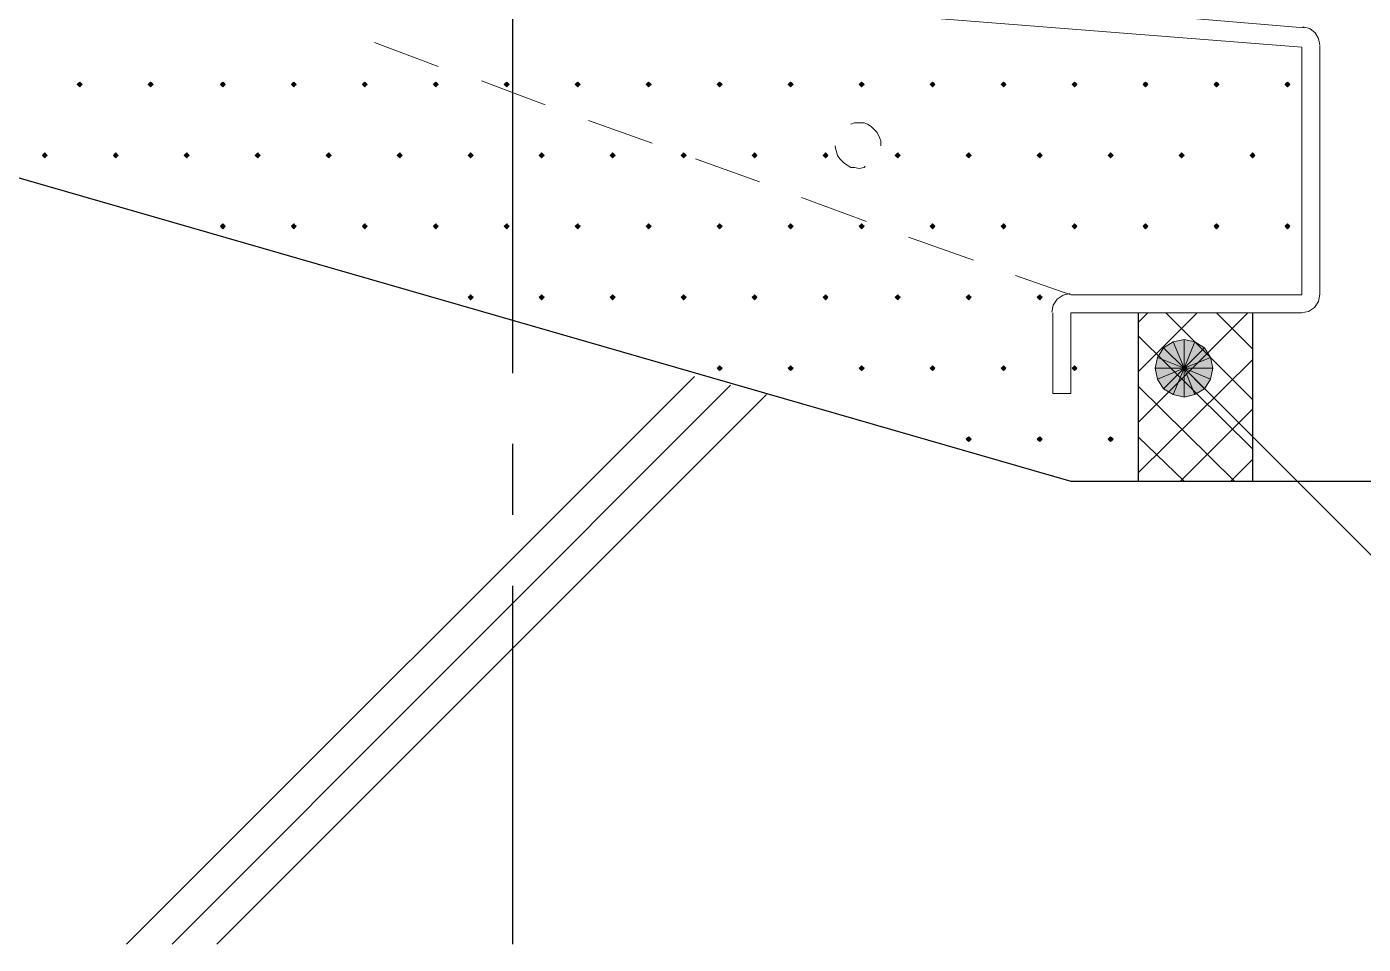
# Model space of a CAD drawing. Header units: millimetres. Extents: x 0 to 420, y 0 to 297.
# Drawn here: x 132.74 to 156.25, y 50.36 to 66.51 of the extents above; entities that cross this region are included whole.
import ezdxf

# ---------------------------------------------------------------- set-up
doc = ezdxf.new("R2010")
doc.units = ezdxf.units.MM

msp = doc.modelspace()

# ---------------------------------------------------------------- hatches: boundary and pattern name
for points in [[(133.668, 65.532), (133.646, 65.511), (133.625, 65.49), (133.646, 65.469), (133.668, 65.447), (133.689, 65.469), (133.71, 65.49), (133.689, 65.511), (133.668, 65.532)], [(134.916, 65.532), (134.895, 65.511), (134.874, 65.49), (134.895, 65.469), (134.916, 65.447), (134.938, 65.469), (134.959, 65.49), (134.938, 65.511), (134.916, 65.532)], [(136.186, 65.532), (136.165, 65.511), (136.144, 65.49), (136.165, 65.469), (136.186, 65.447), (136.208, 65.469), (136.229, 65.49), (136.208, 65.511), (136.186, 65.532)], [(137.435, 65.532), (137.414, 65.511), (137.393, 65.49), (137.414, 65.469), (137.435, 65.447), (137.456, 65.469), (137.478, 65.49), (137.456, 65.511), (137.435, 65.532)], [(138.684, 65.532), (138.663, 65.511), (138.642, 65.49), (138.663, 65.469), (138.684, 65.447), (138.705, 65.469), (138.726, 65.49), (138.705, 65.511), (138.684, 65.532)], [(139.933, 65.532), (139.912, 65.511), (139.891, 65.49), (139.912, 65.469), (139.933, 65.447), (139.954, 65.469), (139.975, 65.49), (139.954, 65.511), (139.933, 65.532)], [(141.182, 65.532), (141.161, 65.511), (141.139, 65.49), (141.161, 65.469), (141.182, 65.447), (141.203, 65.469), (141.224, 65.49), (141.203, 65.511), (141.182, 65.532)], [(142.43, 65.532), (142.409, 65.511), (142.388, 65.49), (142.409, 65.469), (142.43, 65.447), (142.452, 65.469), (142.473, 65.49), (142.452, 65.511), (142.43, 65.532)], [(143.679, 65.532), (143.658, 65.511), (143.637, 65.49), (143.658, 65.469), (143.679, 65.447), (143.701, 65.469), (143.722, 65.49), (143.701, 65.511), (143.679, 65.532)], [(144.928, 65.532), (144.907, 65.511), (144.886, 65.49), (144.907, 65.469), (144.928, 65.447), (144.949, 65.469), (144.971, 65.49), (144.949, 65.511), (144.928, 65.532)], [(146.177, 65.532), (146.156, 65.511), (146.135, 65.49), (146.156, 65.469), (146.177, 65.447), (146.198, 65.469), (146.219, 65.49), (146.198, 65.511), (146.177, 65.532)], [(147.426, 65.532), (147.405, 65.511), (147.384, 65.49), (147.405, 65.469), (147.426, 65.447), (147.447, 65.469), (147.468, 65.49), (147.447, 65.511), (147.426, 65.532)], [(148.675, 65.532), (148.654, 65.511), (148.632, 65.49), (148.654, 65.469), (148.675, 65.447), (148.696, 65.469), (148.717, 65.49), (148.696, 65.511), (148.675, 65.532)], [(149.924, 65.532), (149.902, 65.511), (149.881, 65.49), (149.902, 65.469), (149.924, 65.447), (149.945, 65.469), (149.966, 65.49), (149.945, 65.511), (149.924, 65.532)], [(151.172, 65.532), (151.151, 65.511), (151.13, 65.49), (151.151, 65.469), (151.172, 65.447), (151.194, 65.469), (151.215, 65.49), (151.194, 65.511), (151.172, 65.532)], [(152.421, 65.532), (152.4, 65.511), (152.379, 65.49), (152.4, 65.469), (152.421, 65.447), (152.442, 65.469), (152.463, 65.49), (152.442, 65.511), (152.421, 65.532)], [(153.67, 65.532), (153.649, 65.511), (153.628, 65.49), (153.649, 65.469), (153.67, 65.447), (153.691, 65.469), (153.712, 65.49), (153.691, 65.511), (153.67, 65.532)], [(154.919, 65.532), (154.898, 65.511), (154.877, 65.49), (154.898, 65.469), (154.919, 65.447), (154.94, 65.469), (154.961, 65.49), (154.94, 65.511), (154.919, 65.532)], [(133.054, 64.283), (133.033, 64.262), (133.011, 64.241), (133.033, 64.22), (133.054, 64.198), (133.075, 64.22), (133.096, 64.241), (133.075, 64.262), (133.054, 64.283)], [(134.303, 64.283), (134.281, 64.262), (134.26, 64.241), (134.281, 64.22), (134.303, 64.198), (134.324, 64.22), (134.345, 64.241), (134.324, 64.262), (134.303, 64.283)], [(135.551, 64.283), (135.53, 64.262), (135.509, 64.241), (135.53, 64.22), (135.551, 64.198), (135.572, 64.22), (135.594, 64.241), (135.572, 64.262), (135.551, 64.283)], [(136.8, 64.283), (136.779, 64.262), (136.758, 64.241), (136.779, 64.22), (136.8, 64.198), (136.821, 64.22), (136.843, 64.241), (136.821, 64.262), (136.8, 64.283)], [(138.049, 64.283), (138.028, 64.262), (138.007, 64.241), (138.028, 64.22), (138.049, 64.198), (138.07, 64.22), (138.091, 64.241), (138.07, 64.262), (138.049, 64.283)], [(139.298, 64.283), (139.277, 64.262), (139.255, 64.241), (139.277, 64.22), (139.298, 64.198), (139.319, 64.22), (139.34, 64.241), (139.319, 64.262), (139.298, 64.283)], [(140.547, 64.283), (140.526, 64.262), (140.504, 64.241), (140.526, 64.22), (140.547, 64.198), (140.568, 64.22), (140.589, 64.241), (140.568, 64.262), (140.547, 64.283)], [(141.796, 64.283), (141.774, 64.262), (141.753, 64.241), (141.774, 64.22), (141.796, 64.198), (141.817, 64.22), (141.838, 64.241), (141.817, 64.262), (141.796, 64.283)], [(143.044, 64.283), (143.023, 64.262), (143.002, 64.241), (143.023, 64.22), (143.044, 64.198), (143.066, 64.22), (143.087, 64.241), (143.066, 64.262), (143.044, 64.283)], [(144.293, 64.283), (144.272, 64.262), (144.251, 64.241), (144.272, 64.22), (144.293, 64.198), (144.314, 64.22), (144.336, 64.241), (144.314, 64.262), (144.293, 64.283)], [(145.542, 64.283), (145.521, 64.262), (145.5, 64.241), (145.521, 64.22), (145.542, 64.198), (145.563, 64.22), (145.584, 64.241), (145.563, 64.262), (145.542, 64.283)], [(146.791, 64.283), (146.77, 64.262), (146.749, 64.241), (146.77, 64.22), (146.791, 64.198), (146.812, 64.22), (146.833, 64.241), (146.812, 64.262), (146.791, 64.283)], [(148.061, 64.283), (148.04, 64.262), (148.019, 64.241), (148.04, 64.22), (148.061, 64.198), (148.082, 64.22), (148.103, 64.241), (148.082, 64.262), (148.061, 64.283)], [(149.31, 64.283), (149.288, 64.262), (149.267, 64.241), (149.288, 64.22), (149.31, 64.198), (149.331, 64.22), (149.352, 64.241), (149.331, 64.262), (149.31, 64.283)], [(150.559, 64.283), (150.537, 64.262), (150.516, 64.241), (150.537, 64.22), (150.559, 64.198), (150.58, 64.22), (150.601, 64.241), (150.58, 64.262), (150.559, 64.283)], [(151.807, 64.283), (151.786, 64.262), (151.765, 64.241), (151.786, 64.22), (151.807, 64.198), (151.829, 64.22), (151.85, 64.241), (151.829, 64.262), (151.807, 64.283)], [(153.056, 64.283), (153.035, 64.262), (153.014, 64.241), (153.035, 64.22), (153.056, 64.198), (153.077, 64.22), (153.099, 64.241), (153.077, 64.262), (153.056, 64.283)], [(154.305, 64.283), (154.284, 64.262), (154.263, 64.241), (154.284, 64.22), (154.305, 64.198), (154.326, 64.22), (154.347, 64.241), (154.326, 64.262), (154.305, 64.283)], [(136.186, 63.034), (136.165, 63.013), (136.144, 62.992), (136.165, 62.971), (136.186, 62.95), (136.208, 62.971), (136.229, 62.992), (136.208, 63.013), (136.186, 63.034)], [(137.435, 63.034), (137.414, 63.013), (137.393, 62.992), (137.414, 62.971), (137.435, 62.95), (137.456, 62.971), (137.478, 62.992), (137.456, 63.013), (137.435, 63.034)], [(138.684, 63.034), (138.663, 63.013), (138.642, 62.992), (138.663, 62.971), (138.684, 62.95), (138.705, 62.971), (138.726, 62.992), (138.705, 63.013), (138.684, 63.034)], [(139.933, 63.034), (139.912, 63.013), (139.891, 62.992), (139.912, 62.971), (139.933, 62.95), (139.954, 62.971), (139.975, 62.992), (139.954, 63.013), (139.933, 63.034)], [(141.182, 63.034), (141.161, 63.013), (141.139, 62.992), (141.161, 62.971), (141.182, 62.95), (141.203, 62.971), (141.224, 62.992), (141.203, 63.013), (141.182, 63.034)], [(142.43, 63.034), (142.409, 63.013), (142.388, 62.992), (142.409, 62.971), (142.43, 62.95), (142.452, 62.971), (142.473, 62.992), (142.452, 63.013), (142.43, 63.034)], [(143.679, 63.034), (143.658, 63.013), (143.637, 62.992), (143.658, 62.971), (143.679, 62.95), (143.701, 62.971), (143.722, 62.992), (143.701, 63.013), (143.679, 63.034)], [(144.928, 63.034), (144.907, 63.013), (144.886, 62.992), (144.907, 62.971), (144.928, 62.95), (144.949, 62.971), (144.971, 62.992), (144.949, 63.013), (144.928, 63.034)], [(146.177, 63.034), (146.156, 63.013), (146.135, 62.992), (146.156, 62.971), (146.177, 62.95), (146.198, 62.971), (146.219, 62.992), (146.198, 63.013), (146.177, 63.034)], [(147.426, 63.034), (147.405, 63.013), (147.384, 62.992), (147.405, 62.971), (147.426, 62.95), (147.447, 62.971), (147.468, 62.992), (147.447, 63.013), (147.426, 63.034)], [(148.675, 63.034), (148.654, 63.013), (148.632, 62.992), (148.654, 62.971), (148.675, 62.95), (148.696, 62.971), (148.717, 62.992), (148.696, 63.013), (148.675, 63.034)], [(149.924, 63.034), (149.902, 63.013), (149.881, 62.992), (149.902, 62.971), (149.924, 62.95), (149.945, 62.971), (149.966, 62.992), (149.945, 63.013), (149.924, 63.034)], [(151.172, 63.034), (151.151, 63.013), (151.13, 62.992), (151.151, 62.971), (151.172, 62.95), (151.194, 62.971), (151.215, 62.992), (151.194, 63.013), (151.172, 63.034)], [(152.421, 63.034), (152.4, 63.013), (152.379, 62.992), (152.4, 62.971), (152.421, 62.95), (152.442, 62.971), (152.463, 62.992), (152.442, 63.013), (152.421, 63.034)], [(153.67, 63.034), (153.649, 63.013), (153.628, 62.992), (153.649, 62.971), (153.67, 62.95), (153.691, 62.971), (153.712, 62.992), (153.691, 63.013), (153.67, 63.034)], [(154.919, 63.034), (154.898, 63.013), (154.877, 62.992), (154.898, 62.971), (154.919, 62.95), (154.94, 62.971), (154.961, 62.992), (154.94, 63.013), (154.919, 63.034)], [(140.547, 61.786), (140.526, 61.764), (140.504, 61.743), (140.526, 61.722), (140.547, 61.701), (140.568, 61.722), (140.589, 61.743), (140.568, 61.764), (140.547, 61.786)], [(141.796, 61.786), (141.774, 61.764), (141.753, 61.743), (141.774, 61.722), (141.796, 61.701), (141.817, 61.722), (141.838, 61.743), (141.817, 61.764), (141.796, 61.786)], [(143.044, 61.786), (143.023, 61.764), (143.002, 61.743), (143.023, 61.722), (143.044, 61.701), (143.066, 61.722), (143.087, 61.743), (143.066, 61.764), (143.044, 61.786)], [(144.293, 61.786), (144.272, 61.764), (144.251, 61.743), (144.272, 61.722), (144.293, 61.701), (144.314, 61.722), (144.336, 61.743), (144.314, 61.764), (144.293, 61.786)], [(145.542, 61.786), (145.521, 61.764), (145.5, 61.743), (145.521, 61.722), (145.542, 61.701), (145.563, 61.722), (145.584, 61.743), (145.563, 61.764), (145.542, 61.786)], [(146.791, 61.786), (146.77, 61.764), (146.749, 61.743), (146.77, 61.722), (146.791, 61.701), (146.812, 61.722), (146.833, 61.743), (146.812, 61.764), (146.791, 61.786)], [(148.061, 61.786), (148.04, 61.764), (148.019, 61.743), (148.04, 61.722), (148.061, 61.701), (148.082, 61.722), (148.103, 61.743), (148.082, 61.764), (148.061, 61.786)], [(149.31, 61.786), (149.288, 61.764), (149.267, 61.743), (149.288, 61.722), (149.31, 61.701), (149.331, 61.722), (149.352, 61.743), (149.331, 61.764), (149.31, 61.786)], [(150.559, 61.786), (150.537, 61.764), (150.516, 61.743), (150.537, 61.722), (150.559, 61.701), (150.58, 61.722), (150.601, 61.743), (150.58, 61.764), (150.559, 61.786)], [(153.564, 60.685), (153.458, 60.854), (153.099, 60.494), (153.564, 60.685)], [(144.928, 60.537), (144.907, 60.515), (144.886, 60.494), (144.907, 60.473), (144.928, 60.452), (144.949, 60.473), (144.971, 60.494), (144.949, 60.515), (144.928, 60.537)], [(146.177, 60.537), (146.156, 60.515), (146.135, 60.494), (146.156, 60.473), (146.177, 60.452), (146.198, 60.473), (146.219, 60.494), (146.198, 60.515), (146.177, 60.537)], [(147.426, 60.537), (147.405, 60.515), (147.384, 60.494), (147.405, 60.473), (147.426, 60.452), (147.447, 60.473), (147.468, 60.494), (147.447, 60.515), (147.426, 60.537)], [(148.675, 60.537), (148.654, 60.515), (148.632, 60.494), (148.654, 60.473), (148.675, 60.452), (148.696, 60.473), (148.717, 60.494), (148.696, 60.515), (148.675, 60.537)], [(149.924, 60.537), (149.902, 60.515), (149.881, 60.494), (149.902, 60.473), (149.924, 60.452), (149.945, 60.473), (149.966, 60.494), (149.945, 60.515), (149.924, 60.537)], [(151.172, 60.537), (151.151, 60.515), (151.13, 60.494), (151.151, 60.473), (151.172, 60.452), (151.194, 60.473), (151.215, 60.494), (151.194, 60.515), (151.172, 60.537)], [(149.31, 59.288), (149.288, 59.267), (149.267, 59.246), (149.288, 59.224), (149.31, 59.203), (149.331, 59.224), (149.352, 59.246), (149.331, 59.267), (149.31, 59.288)], [(150.559, 59.288), (150.537, 59.267), (150.516, 59.246), (150.537, 59.224), (150.559, 59.203), (150.58, 59.224), (150.601, 59.246), (150.58, 59.267), (150.559, 59.288)], [(151.807, 59.288), (151.786, 59.267), (151.765, 59.246), (151.786, 59.224), (151.807, 59.203), (151.829, 59.224), (151.85, 59.246), (151.829, 59.267), (151.807, 59.288)]]:
    msp.add_hatch(color=7).paths.add_polyline_path(points)
h = msp.add_hatch(color=7)
h.paths.add_polyline_path([(152.908, 60.96), (152.739, 60.854), (153.099, 60.494), (152.908, 60.96)])
h.paths.add_polyline_path([(152.739, 60.854), (153.099, 60.494), (152.633, 60.685), (152.739, 60.854)])
h.paths.add_polyline_path([(153.099, 60.494), (152.633, 60.685), (152.591, 60.494), (153.099, 60.494)])
h = msp.add_hatch(color=7)
h.paths.add_polyline_path([(153.458, 60.854), (153.289, 60.96), (153.099, 60.494), (153.458, 60.854)])
h.paths.add_polyline_path([(153.289, 60.96), (153.099, 60.494), (153.099, 61.002), (153.289, 60.96)])
h.paths.add_polyline_path([(153.099, 60.494), (153.099, 61.002), (152.908, 60.96), (153.099, 60.494)])
h = msp.add_hatch(color=7)
h.paths.add_polyline_path([(153.458, 60.134), (153.564, 60.304), (153.099, 60.494), (153.458, 60.134)])
h.paths.add_polyline_path([(153.564, 60.304), (153.099, 60.494), (153.607, 60.494), (153.564, 60.304)])
h.paths.add_polyline_path([(153.099, 60.494), (153.607, 60.494), (153.564, 60.685), (153.099, 60.494)])
h = msp.add_hatch(color=7)
h.paths.add_polyline_path([(152.591, 60.494), (152.633, 60.304), (153.099, 60.494), (152.591, 60.494)])
h.paths.add_polyline_path([(152.633, 60.304), (153.099, 60.494), (152.739, 60.134), (152.633, 60.304)])
h.paths.add_polyline_path([(153.099, 60.494), (152.739, 60.134), (152.908, 60.029), (153.099, 60.494)])
h = msp.add_hatch(color=7)
h.paths.add_polyline_path([(152.908, 60.029), (153.099, 59.986), (153.099, 60.494), (152.908, 60.029)])
h.paths.add_polyline_path([(153.099, 59.986), (153.099, 60.494), (153.289, 60.029), (153.099, 59.986)])
h.paths.add_polyline_path([(153.099, 60.494), (153.289, 60.029), (153.458, 60.134), (153.099, 60.494)])

# ---------------------------------------------------------------- linework, layer by layer
at = {"lineweight": 13}
for points in [[(143.193, 67.5), (155.215, 66.484)], [(143.15, 67.098), (155.173, 66.146)], [(155.49, 66.178), (155.467, 66.298), (155.404, 66.399), (155.31, 66.471), (155.191, 66.504)], [(138.853, 66.23), (139.975, 65.807)], [(155.173, 66.146), (155.173, 61.786), (151.109, 61.786)], [(155.49, 66.167), (155.49, 61.786)], [(140.737, 65.553), (141.859, 65.13)], [(142.621, 64.855), (143.743, 64.453)], [(147.765, 64.41), (147.765, 64.495), (147.743, 64.558), (147.701, 64.643), (147.659, 64.685), (147.595, 64.749), (147.532, 64.791), (147.468, 64.812), (147.384, 64.812), (147.299, 64.812), (147.235, 64.791)], [(146.96, 64.41), (146.96, 64.389), (146.981, 64.304), (147.003, 64.241), (147.045, 64.177), (147.108, 64.114), (147.172, 64.071), (147.235, 64.029), (147.299, 64.029), (147.384, 64.008), (147.468, 64.029), (147.489, 64.05)], [(144.505, 64.177), (145.627, 63.775)], [(146.368, 63.5), (147.511, 63.077)], [(148.251, 62.802), (149.394, 62.399)], [(150.135, 62.124), (151.109, 61.786)], [(151.098, 61.807), (150.971, 61.781), (150.866, 61.711), (150.796, 61.606), (150.77, 61.479)], [(155.162, 61.468), (155.29, 61.494), (155.394, 61.564), (155.465, 61.668), (155.49, 61.796)], [(151.109, 61.468), (151.109, 60.05), (150.791, 60.05), (150.791, 61.468)], [(155.173, 61.468), (151.109, 61.468)], [(152.294, 61.299), (152.463, 61.468)], [(152.294, 60.431), (153.331, 61.468)], [(152.294, 59.542), (154.22, 61.468)], [(154.305, 59.944), (152.781, 61.468)], [(154.305, 60.833), (153.67, 61.468)], [(154.305, 59.076), (152.294, 61.066)], [(152.294, 58.653), (154.305, 60.643)], [(153.099, 60.494), (158.75, 54.843)], [(144.484, 60.346), (134.493, 50.355)], [(145.119, 60.198), (135.297, 50.355)], [(145.754, 60.029), (136.08, 50.355)], [(153.987, 58.505), (152.294, 60.177)], [(153.035, 58.505), (154.305, 59.775)], [(153.099, 58.505), (152.294, 59.288)], [(153.924, 58.505), (154.305, 58.886)]]:
    msp.add_lwpolyline(points, dxfattribs=at)
at = {"lineweight": 25}
for points in [[(141.287, 60.41), (141.287, 66.717)], [(125.497, 65.892), (151.109, 58.505)], [(141.287, 57.912), (141.287, 59.161)], [(151.109, 58.505), (172.508, 58.505)], [(141.287, 50.355), (141.287, 56.663)]]:
    msp.add_lwpolyline(points, dxfattribs=at)
at = {"lineweight": 0}
for points in [[(133.668, 65.532), (133.646, 65.511), (133.625, 65.49), (133.646, 65.469), (133.668, 65.447), (133.689, 65.469), (133.71, 65.49), (133.689, 65.511)], [(134.916, 65.532), (134.895, 65.511), (134.874, 65.49), (134.895, 65.469), (134.916, 65.447), (134.938, 65.469), (134.959, 65.49), (134.938, 65.511)], [(136.186, 65.532), (136.165, 65.511), (136.144, 65.49), (136.165, 65.469), (136.186, 65.447), (136.208, 65.469), (136.229, 65.49), (136.208, 65.511)], [(137.435, 65.532), (137.414, 65.511), (137.393, 65.49), (137.414, 65.469), (137.435, 65.447), (137.456, 65.469), (137.478, 65.49), (137.456, 65.511)], [(138.684, 65.532), (138.663, 65.511), (138.642, 65.49), (138.663, 65.469), (138.684, 65.447), (138.705, 65.469), (138.726, 65.49), (138.705, 65.511)], [(139.933, 65.532), (139.912, 65.511), (139.891, 65.49), (139.912, 65.469), (139.933, 65.447), (139.954, 65.469), (139.975, 65.49), (139.954, 65.511)], [(141.182, 65.532), (141.161, 65.511), (141.139, 65.49), (141.161, 65.469), (141.182, 65.447), (141.203, 65.469), (141.224, 65.49), (141.203, 65.511)], [(142.43, 65.532), (142.409, 65.511), (142.388, 65.49), (142.409, 65.469), (142.43, 65.447), (142.452, 65.469), (142.473, 65.49), (142.452, 65.511)], [(143.679, 65.532), (143.658, 65.511), (143.637, 65.49), (143.658, 65.469), (143.679, 65.447), (143.701, 65.469), (143.722, 65.49), (143.701, 65.511)], [(144.928, 65.532), (144.907, 65.511), (144.886, 65.49), (144.907, 65.469), (144.928, 65.447), (144.949, 65.469), (144.971, 65.49), (144.949, 65.511)], [(146.177, 65.532), (146.156, 65.511), (146.135, 65.49), (146.156, 65.469), (146.177, 65.447), (146.198, 65.469), (146.219, 65.49), (146.198, 65.511)], [(147.426, 65.532), (147.405, 65.511), (147.384, 65.49), (147.405, 65.469), (147.426, 65.447), (147.447, 65.469), (147.468, 65.49), (147.447, 65.511)], [(148.675, 65.532), (148.654, 65.511), (148.632, 65.49), (148.654, 65.469), (148.675, 65.447), (148.696, 65.469), (148.717, 65.49), (148.696, 65.511)], [(149.924, 65.532), (149.902, 65.511), (149.881, 65.49), (149.902, 65.469), (149.924, 65.447), (149.945, 65.469), (149.966, 65.49), (149.945, 65.511)], [(151.172, 65.532), (151.151, 65.511), (151.13, 65.49), (151.151, 65.469), (151.172, 65.447), (151.194, 65.469), (151.215, 65.49), (151.194, 65.511)], [(152.421, 65.532), (152.4, 65.511), (152.379, 65.49), (152.4, 65.469), (152.421, 65.447), (152.442, 65.469), (152.463, 65.49), (152.442, 65.511)], [(153.67, 65.532), (153.649, 65.511), (153.628, 65.49), (153.649, 65.469), (153.67, 65.447), (153.691, 65.469), (153.712, 65.49), (153.691, 65.511)], [(154.919, 65.532), (154.898, 65.511), (154.877, 65.49), (154.898, 65.469), (154.919, 65.447), (154.94, 65.469), (154.961, 65.49), (154.94, 65.511)], [(133.054, 64.283), (133.033, 64.262), (133.011, 64.241), (133.033, 64.22), (133.054, 64.198), (133.075, 64.22), (133.096, 64.241), (133.075, 64.262)], [(134.303, 64.283), (134.281, 64.262), (134.26, 64.241), (134.281, 64.22), (134.303, 64.198), (134.324, 64.22), (134.345, 64.241), (134.324, 64.262)], [(135.551, 64.283), (135.53, 64.262), (135.509, 64.241), (135.53, 64.22), (135.551, 64.198), (135.572, 64.22), (135.594, 64.241), (135.572, 64.262)], [(136.8, 64.283), (136.779, 64.262), (136.758, 64.241), (136.779, 64.22), (136.8, 64.198), (136.821, 64.22), (136.843, 64.241), (136.821, 64.262)], [(138.049, 64.283), (138.028, 64.262), (138.007, 64.241), (138.028, 64.22), (138.049, 64.198), (138.07, 64.22), (138.091, 64.241), (138.07, 64.262)], [(139.298, 64.283), (139.277, 64.262), (139.255, 64.241), (139.277, 64.22), (139.298, 64.198), (139.319, 64.22), (139.34, 64.241), (139.319, 64.262)], [(140.547, 64.283), (140.526, 64.262), (140.504, 64.241), (140.526, 64.22), (140.547, 64.198), (140.568, 64.22), (140.589, 64.241), (140.568, 64.262)], [(141.796, 64.283), (141.774, 64.262), (141.753, 64.241), (141.774, 64.22), (141.796, 64.198), (141.817, 64.22), (141.838, 64.241), (141.817, 64.262)], [(143.044, 64.283), (143.023, 64.262), (143.002, 64.241), (143.023, 64.22), (143.044, 64.198), (143.066, 64.22), (143.087, 64.241), (143.066, 64.262)], [(144.293, 64.283), (144.272, 64.262), (144.251, 64.241), (144.272, 64.22), (144.293, 64.198), (144.314, 64.22), (144.336, 64.241), (144.314, 64.262)], [(145.542, 64.283), (145.521, 64.262), (145.5, 64.241), (145.521, 64.22), (145.542, 64.198), (145.563, 64.22), (145.584, 64.241), (145.563, 64.262)], [(146.791, 64.283), (146.77, 64.262), (146.749, 64.241), (146.77, 64.22), (146.791, 64.198), (146.812, 64.22), (146.833, 64.241), (146.812, 64.262)], [(148.061, 64.283), (148.04, 64.262), (148.019, 64.241), (148.04, 64.22), (148.061, 64.198), (148.082, 64.22), (148.103, 64.241), (148.082, 64.262)], [(149.31, 64.283), (149.288, 64.262), (149.267, 64.241), (149.288, 64.22), (149.31, 64.198), (149.331, 64.22), (149.352, 64.241), (149.331, 64.262)], [(150.559, 64.283), (150.537, 64.262), (150.516, 64.241), (150.537, 64.22), (150.559, 64.198), (150.58, 64.22), (150.601, 64.241), (150.58, 64.262)], [(151.807, 64.283), (151.786, 64.262), (151.765, 64.241), (151.786, 64.22), (151.807, 64.198), (151.829, 64.22), (151.85, 64.241), (151.829, 64.262)], [(153.056, 64.283), (153.035, 64.262), (153.014, 64.241), (153.035, 64.22), (153.056, 64.198), (153.077, 64.22), (153.099, 64.241), (153.077, 64.262)], [(154.305, 64.283), (154.284, 64.262), (154.263, 64.241), (154.284, 64.22), (154.305, 64.198), (154.326, 64.22), (154.347, 64.241), (154.326, 64.262)], [(136.186, 63.034), (136.165, 63.013), (136.144, 62.992), (136.165, 62.971), (136.186, 62.95), (136.208, 62.971), (136.229, 62.992), (136.208, 63.013)], [(137.435, 63.034), (137.414, 63.013), (137.393, 62.992), (137.414, 62.971), (137.435, 62.95), (137.456, 62.971), (137.478, 62.992), (137.456, 63.013)], [(138.684, 63.034), (138.663, 63.013), (138.642, 62.992), (138.663, 62.971), (138.684, 62.95), (138.705, 62.971), (138.726, 62.992), (138.705, 63.013)], [(139.933, 63.034), (139.912, 63.013), (139.891, 62.992), (139.912, 62.971), (139.933, 62.95), (139.954, 62.971), (139.975, 62.992), (139.954, 63.013)], [(141.182, 63.034), (141.161, 63.013), (141.139, 62.992), (141.161, 62.971), (141.182, 62.95), (141.203, 62.971), (141.224, 62.992), (141.203, 63.013)], [(142.43, 63.034), (142.409, 63.013), (142.388, 62.992), (142.409, 62.971), (142.43, 62.95), (142.452, 62.971), (142.473, 62.992), (142.452, 63.013)], [(143.679, 63.034), (143.658, 63.013), (143.637, 62.992), (143.658, 62.971), (143.679, 62.95), (143.701, 62.971), (143.722, 62.992), (143.701, 63.013)], [(144.928, 63.034), (144.907, 63.013), (144.886, 62.992), (144.907, 62.971), (144.928, 62.95), (144.949, 62.971), (144.971, 62.992), (144.949, 63.013)], [(146.177, 63.034), (146.156, 63.013), (146.135, 62.992), (146.156, 62.971), (146.177, 62.95), (146.198, 62.971), (146.219, 62.992), (146.198, 63.013)], [(147.426, 63.034), (147.405, 63.013), (147.384, 62.992), (147.405, 62.971), (147.426, 62.95), (147.447, 62.971), (147.468, 62.992), (147.447, 63.013)], [(148.675, 63.034), (148.654, 63.013), (148.632, 62.992), (148.654, 62.971), (148.675, 62.95), (148.696, 62.971), (148.717, 62.992), (148.696, 63.013)], [(149.924, 63.034), (149.902, 63.013), (149.881, 62.992), (149.902, 62.971), (149.924, 62.95), (149.945, 62.971), (149.966, 62.992), (149.945, 63.013)], [(151.172, 63.034), (151.151, 63.013), (151.13, 62.992), (151.151, 62.971), (151.172, 62.95), (151.194, 62.971), (151.215, 62.992), (151.194, 63.013)], [(152.421, 63.034), (152.4, 63.013), (152.379, 62.992), (152.4, 62.971), (152.421, 62.95), (152.442, 62.971), (152.463, 62.992), (152.442, 63.013)], [(153.67, 63.034), (153.649, 63.013), (153.628, 62.992), (153.649, 62.971), (153.67, 62.95), (153.691, 62.971), (153.712, 62.992), (153.691, 63.013)], [(154.919, 63.034), (154.898, 63.013), (154.877, 62.992), (154.898, 62.971), (154.919, 62.95), (154.94, 62.971), (154.961, 62.992), (154.94, 63.013)], [(140.547, 61.786), (140.526, 61.764), (140.504, 61.743), (140.526, 61.722), (140.547, 61.701), (140.568, 61.722), (140.589, 61.743), (140.568, 61.764)], [(141.796, 61.786), (141.774, 61.764), (141.753, 61.743), (141.774, 61.722), (141.796, 61.701), (141.817, 61.722), (141.838, 61.743), (141.817, 61.764)], [(143.044, 61.786), (143.023, 61.764), (143.002, 61.743), (143.023, 61.722), (143.044, 61.701), (143.066, 61.722), (143.087, 61.743), (143.066, 61.764)], [(144.293, 61.786), (144.272, 61.764), (144.251, 61.743), (144.272, 61.722), (144.293, 61.701), (144.314, 61.722), (144.336, 61.743), (144.314, 61.764)], [(145.542, 61.786), (145.521, 61.764), (145.5, 61.743), (145.521, 61.722), (145.542, 61.701), (145.563, 61.722), (145.584, 61.743), (145.563, 61.764)], [(146.791, 61.786), (146.77, 61.764), (146.749, 61.743), (146.77, 61.722), (146.791, 61.701), (146.812, 61.722), (146.833, 61.743), (146.812, 61.764)], [(148.061, 61.786), (148.04, 61.764), (148.019, 61.743), (148.04, 61.722), (148.061, 61.701), (148.082, 61.722), (148.103, 61.743), (148.082, 61.764)], [(149.31, 61.786), (149.288, 61.764), (149.267, 61.743), (149.288, 61.722), (149.31, 61.701), (149.331, 61.722), (149.352, 61.743), (149.331, 61.764)], [(150.559, 61.786), (150.537, 61.764), (150.516, 61.743), (150.537, 61.722), (150.559, 61.701), (150.58, 61.722), (150.601, 61.743), (150.58, 61.764)], [(152.908, 60.96), (152.739, 60.854), (153.099, 60.494)], [(153.099, 60.494), (153.099, 61.002), (152.908, 60.96)], [(153.289, 60.96), (153.099, 60.494), (153.099, 61.002)], [(153.458, 60.854), (153.289, 60.96), (153.099, 60.494)], [(153.099, 60.494), (152.633, 60.685), (152.591, 60.494)], [(152.739, 60.854), (153.099, 60.494), (152.633, 60.685)], [(153.564, 60.685), (153.458, 60.854), (153.099, 60.494)], [(153.099, 60.494), (153.607, 60.494), (153.564, 60.685)], [(144.928, 60.537), (144.907, 60.515), (144.886, 60.494), (144.907, 60.473), (144.928, 60.452), (144.949, 60.473), (144.971, 60.494), (144.949, 60.515)], [(146.177, 60.537), (146.156, 60.515), (146.135, 60.494), (146.156, 60.473), (146.177, 60.452), (146.198, 60.473), (146.219, 60.494), (146.198, 60.515)], [(147.426, 60.537), (147.405, 60.515), (147.384, 60.494), (147.405, 60.473), (147.426, 60.452), (147.447, 60.473), (147.468, 60.494), (147.447, 60.515)], [(148.675, 60.537), (148.654, 60.515), (148.632, 60.494), (148.654, 60.473), (148.675, 60.452), (148.696, 60.473), (148.717, 60.494), (148.696, 60.515)], [(149.924, 60.537), (149.902, 60.515), (149.881, 60.494), (149.902, 60.473), (149.924, 60.452), (149.945, 60.473), (149.966, 60.494), (149.945, 60.515)], [(151.172, 60.537), (151.151, 60.515), (151.13, 60.494), (151.151, 60.473), (151.172, 60.452), (151.194, 60.473), (151.215, 60.494), (151.194, 60.515)], [(152.591, 60.494), (152.633, 60.304), (153.099, 60.494)], [(152.633, 60.304), (153.099, 60.494), (152.739, 60.134)], [(153.099, 60.494), (152.739, 60.134), (152.908, 60.029)], [(152.908, 60.029), (153.099, 59.986), (153.099, 60.494)], [(153.099, 59.986), (153.099, 60.494), (153.289, 60.029)], [(153.099, 60.494), (153.289, 60.029), (153.458, 60.134)], [(153.458, 60.134), (153.564, 60.304), (153.099, 60.494)], [(153.564, 60.304), (153.099, 60.494), (153.607, 60.494)], [(149.31, 59.288), (149.288, 59.267), (149.267, 59.246), (149.288, 59.224), (149.31, 59.203), (149.331, 59.224), (149.352, 59.246), (149.331, 59.267)], [(150.559, 59.288), (150.537, 59.267), (150.516, 59.246), (150.537, 59.224), (150.559, 59.203), (150.58, 59.224), (150.601, 59.246), (150.58, 59.267)], [(151.807, 59.288), (151.786, 59.267), (151.765, 59.246), (151.786, 59.224), (151.807, 59.203), (151.829, 59.224), (151.85, 59.246), (151.829, 59.267)]]:
    msp.add_lwpolyline(points, close=True, dxfattribs=at)
at = {"lineweight": 30}
for points in [[(152.294, 61.468), (152.294, 58.505)], [(154.305, 61.468), (154.305, 58.505)]]:
    msp.add_lwpolyline(points, dxfattribs=at)

doc.saveas('drawing.dxf')
